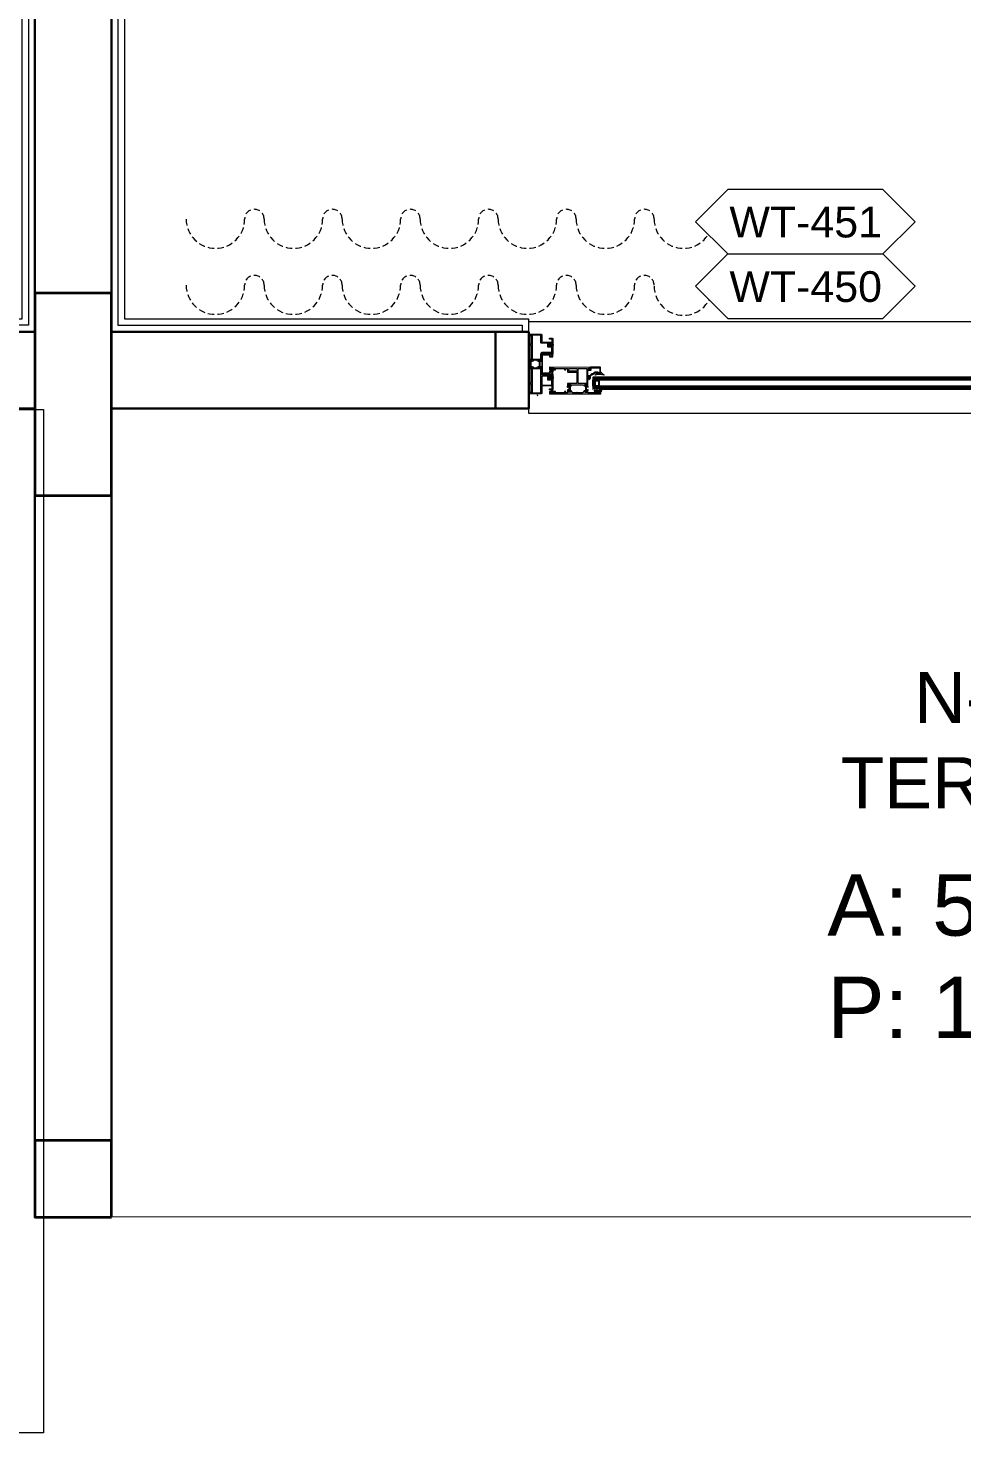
# Model space of a CAD drawing. Header units: centimetres. Extents: x 118932 to 154602, y -32682 to -23521.
# Drawn here: x 139038.8 to 139221.3, y -27278.1 to -27003.6 of the extents above; entities that cross this region are included whole.
import ezdxf

# ---------------------------------------------------------------- set-up
doc = ezdxf.new("R2010")
doc.units = ezdxf.units.CM
doc.header["$LTSCALE"] = 50
doc.header["$MEASUREMENT"] = 0
doc.linetypes.add('HIDDEN', pattern=[0.375, 0.25, -0.125])
for name, color, linetype, lineweight, true_color in [('GEN_00_BL_Yazı', 7, 'Continuous', 0, 0x4f5250), ('GEN_00_BL_Ölçü Dış', 7, 'Continuous', 5, 0x766a5e), ('GEN_01_TA_Kolon', 7, 'Continuous', 35, 0xd05d28), ('GEN_02_TF_Kapı', 7, 'Continuous', 9, 0x4a3526), ('GEN_02_TF_Mobilya', 7, 'Continuous', 5, 0x745e3d), ('GEN_02_TF_Pencere', 7, 'Continuous', 9, 0x6093ac), ('GEN_05_ML_Alçıpan_giydirme', 7, 'Continuous', 18, 0x7ebab5), ('GEN_05_ML_Mermer', 7, 'Continuous', 9, 0x9d8692), ('GEN_06_GR_Orta', 7, 'Continuous', 20, 0x7a7b7a), ('KALACAK DUVARLAR', 7, 'Continuous', 30, 0x005387), ('ÖRÜLECEK DUVARLAR', 7, 'Continuous', 30, 0xfaca30)]:
    doc.layers.add(name, color=color, linetype=linetype, lineweight=lineweight, true_color=true_color)
doc.styles.add('ARIAL', font='arial.ttf')
doc.styles.add('Arial_6', font='arial.ttf', dxfattribs={"height": 59.5325})

# ---------------------------------------------------------------- blocks, each defined once
blk = doc.blocks.new('LEVEL 0_E BLOK_GÖRÜNÜŞ')
at = {"layer": 'GEN_06_GR_Orta', "elevation": 0}
blk.add_lwpolyline([(2044.68, -1715.37), (1313.68, -1715.49)], dxfattribs=at)
blk = doc.blocks.new('LEVEL 0-1_D BLOK_KOLON')
at = {"layer": 'GEN_01_TA_Kolon'}
for points in [[(263, 7.51), (248, 7.51), (248, -31.99), (263, -31.99)], [(263, -173.02), (263, -158.02), (248, -158.02), (248, -173.02)]]:
    blk.add_lwpolyline(points, close=True, dxfattribs=at)
blk = doc.blocks.new('KALACAK DUVALAR LEVEL 0 D BLOK')
at = {"layer": 'KALACAK DUVARLAR', "elevation": 0}
for points in [[(-1126.5, 172.91), (-1126.5, 841.52), (-856.05, 841.52), (-856.05, 826.52), (-1111.5, 826.52), (-1111.5, 172.91)], [(-1111.5, 133.41), (-1111.5, 7.39), (-1111.5, 172.91)], [(-1111.5, 150.39), (-1036.5, 150.39), (-1036.5, 165.41), (-1111.5, 165.41)]]:
    blk.add_lwpolyline(points, dxfattribs=at)
for points in [[(-1126.5, 172.91), (-1111.5, 172.91), (-1126.5, 172.91), (-1111.5, 172.91), (-1126.5, 172.91), (-1126.5, 7.39), (-1126.5, 133.41)], [(-1126.5, 165.41), (-1236.5, 165.41), (-1236.5, 150.38), (-1126.5, 150.38)]]:
    blk.add_lwpolyline(points, close=True, dxfattribs=at)
blk = doc.blocks.new('P7_')
at = {"layer": 'GEN_02_TF_Pencere'}
for p, q in [((163389.72, -16166.65, 0), (163469.27, -16166.65, 0)), ((163389.72, -16166.75, 0), (163471.15, -16166.75, 0)), ((163389.72, -16166.85, 0), (163471.15, -16166.85, 0)), ((163389.72, -16166.95, 0), (163471.15, -16166.95, 0)), ((163389.72, -16167.05, 0), (163471.15, -16167.05, 0)), ((163389.72, -16167.15, 0), (163470.77, -16167.15, 0)), ((163389.72, -16168.35, 0), (163470.77, -16168.35, 0)), ((163389.72, -16168.45, 0), (163471.15, -16168.45, 0)), ((163389.72, -16168.55, 0), (163471.15, -16168.55, 0)), ((163389.77, -16166.55, 0), (163469.36, -16166.55, 0)), ((163470.7, -16167.18, 0), (163469.85, -16167.18, 0)), ((163469.85, -16167.18, 0), (163469.85, -16168.32, 0)), ((163469.85, -16168.32, 0), (163470.7, -16168.32, 0)), ((163470.6, -16167.33, 0), (163470, -16167.33, 0)), ((163470, -16167.33, 0), (163470, -16168.17, 0)), ((163470, -16168.17, 0), (163470.6, -16168.17, 0)), ((163470.7, -16167.43, 0), (163470.6, -16167.33, 0)), ((163470.6, -16168.17, 0), (163470.7, -16168.07, 0)), ((163470.85, -16167.33, 0), (163470.7, -16167.18, 0)), ((163470.7, -16168.07, 0), (163470.7, -16167.43, 0)), ((163470.7, -16168.32, 0), (163470.85, -16168.17, 0)), ((163470.92, -16167.3, 0), (163470.77, -16167.15, 0)), ((163470.77, -16167.15, 0), (163471.15, -16167.15, 0)), ((163470.77, -16168.35, 0), (163470.92, -16168.2, 0)), ((163471.15, -16168.35, 0), (163470.77, -16168.35, 0)), ((163470.79, -16167.17, 0), (163470.79, -16167.15, 0)), ((163470.79, -16168.35, 0), (163470.79, -16168.34, 0)), ((163470.83, -16167.21, 0), (163470.83, -16167.15, 0)), ((163470.83, -16168.35, 0), (163470.83, -16168.3, 0)), ((163470.85, -16168.17, 0), (163470.85, -16167.33, 0)), ((163470.87, -16167.25, 0), (163470.87, -16167.15, 0)), ((163470.87, -16168.35, 0), (163470.87, -16168.26, 0)), ((163470.91, -16167.29, 0), (163470.91, -16167.15, 0)), ((163470.91, -16168.35, 0), (163470.91, -16168.22, 0)), ((163470.92, -16168.2, 0), (163470.92, -16167.3, 0)), ((163470.95, -16168.35, 0), (163470.95, -16167.15, 0)), ((163470.99, -16168.35, 0), (163470.99, -16167.15, 0)), ((163471.03, -16168.35, 0), (163471.03, -16167.15, 0)), ((163471.07, -16168.35, 0), (163471.07, -16167.15, 0)), ((163471.15, -16166.6, 0), (163471.1, -16166.55, 0)), ((163471.1, -16167.15, 0), (163471.15, -16167.1, 0)), ((163471.15, -16168.4, 0), (163471.1, -16168.35, 0)), ((163471.11, -16168.35, 0), (163471.11, -16167.15, 0)), ((163471.15, -16167.1, 0), (163471.15, -16166.6, 0)), ((163471.15, -16167.15, 0), (163471.15, -16168.35, 0)), ((163471.15, -16168.35, 0), (163471.15, -16167.15, 0)), ((163471.15, -16168.35, 0), (163471.15, -16168.35, 0)), ((163471.15, -16168.9, 0), (163471.15, -16168.4, 0)), ((163389.72, -16168.65, 0), (163471.15, -16168.65, 0)), ((163389.72, -16168.75, 0), (163471.15, -16168.75, 0)), ((163389.72, -16168.85, 0), (163471.15, -16168.85, 0)), ((163389.77, -16168.95, 0), (163471.1, -16168.95, 0)), ((163471.1, -16168.95, 0), (163471.15, -16168.9, 0))]:
    blk.add_line(p, q, dxfattribs=at)
at = {"layer": 'GEN_02_TF_Pencere', "extrusion": (0, 0, -1)}
for p, q in [((163469.27, -16166.66, 0), (163469.45, -16166.45, 0)), ((163469.53, -16166.5, 0), (163469.32, -16166.7, 0)), ((163469.61, -16166.34, 0), (163469.61, -16166.36, 0)), ((163469.63, -16166.07, 0), (163469.63, -16166.13, 0)), ((163469.66, -16166.16, 0), (163469.96, -16166.16, 0)), ((163469.94, -16166.55, 0), (163469.69, -16166.55, 0)), ((163469.9, -16166.25, 0), (163469.71, -16166.25, 0)), ((163469.71, -16166.45, 0), (163469.9, -16166.45, 0)), ((163469.9, -16165.98, 0), (163470.06, -16165.88, 0)), ((163469.96, -16166.04, 0), (163469.92, -16166.04, 0)), ((163469.96, -16166.16, 0), (163469.96, -16166.04, 0)), ((163470, -16166.36, 0), (163470, -16166.34, 0)), ((163470, -16166.36, 0), (163470, -16166.36, 0)), ((163470.04, -16165.97, 0), (163470.04, -16166.13, 0)), ((163470.08, -16166.4, 0), (163470.04, -16166.49, 0)), ((163470.04, -16166.49, 0), (163470.04, -16166.49, 0)), ((163470.05, -16166.15, 0), (163470.05, -16166.15, 0)), ((163470.06, -16165.88, 0), (163470.31, -16165.88, 0)), ((163470.3, -16165.95, 0), (163470.07, -16165.95, 0)), ((163470.07, -16166.16, 0), (163470.3, -16166.16, 0)), ((163470.21, -16166.53, 0), (163470.13, -16166.39, 0)), ((163470.34, -16166.4, 0), (163470.29, -16166.53, 0)), ((163470.31, -16165.88, 0), (163470.47, -16165.98, 0)), ((163470.33, -16166.13, 0), (163470.33, -16165.97, 0)), ((163470.47, -16166.53, 0), (163470.4, -16166.39, 0)), ((163470.45, -16166.04, 0), (163470.41, -16166.04, 0)), ((163470.41, -16166.04, 0), (163470.41, -16166.16, 0)), ((163470.41, -16166.16, 0), (163470.81, -16166.16, 0)), ((163470.61, -16166.4, 0), (163470.55, -16166.53, 0)), ((163470.72, -16166.53, 0), (163470.66, -16166.4, 0)), ((163470.82, -16166.48, 0), (163470.79, -16166.53, 0)), ((163470.84, -16166.19, 0), (163470.83, -16166.44, 0)), ((163469.6, -16169.89, 0), (163469.64, -16169.89, 0)), ((163469.64, -16169.89, 0), (163469.64, -16169.89, 0)), ((163469.67, -16169.87, 0), (163469.67, -16169.68, 0)), ((163469.7, -16169.66, 0), (163469.96, -16169.66, 0)), ((163470.01, -16169.67, 0), (163470.02, -16169.68, 0)), ((163470.69, -16169.35, 0), (163470.68, -16169.35, 0))]:
    blk.add_line(p, q, dxfattribs=at)
at = {"layer": 'GEN_02_TF_Pencere', "linetype": 'Continuous'}
for p, q in [((163478.97, -16166.05, 0), (163478.97, -16166.56, 0)), ((163478.99, -16166.05, 0), (163478.99, -16166.56, 0)), ((163479.01, -16166.05, 0), (163479.01, -16166.56, 0)), ((163479.03, -16166.05, 0), (163479.03, -16166.56, 0)), ((163479.05, -16166.05, 0), (163479.05, -16166.56, 0)), ((163479.07, -16166.05, 0), (163479.07, -16166.56, 0)), ((163479.09, -16166.05, 0), (163479.09, -16166.56, 0)), ((163479.11, -16166.05, 0), (163479.11, -16166.56, 0)), ((163479.13, -16166.05, 0), (163479.13, -16166.56, 0)), ((163479.15, -16166.05, 0), (163479.15, -16166.56, 0)), ((163479.17, -16166.05, 0), (163479.17, -16166.56, 0)), ((163479.19, -16166.05, 0), (163479.19, -16166.56, 0)), ((163479.21, -16166.05, 0), (163479.21, -16166.56, 0)), ((163479.23, -16166.05, 0), (163479.23, -16166.56, 0)), ((163479.25, -16166.05, 0), (163479.25, -16166.56, 0)), ((163479.27, -16166.05, 0), (163479.27, -16166.56, 0)), ((163478.97, -16170.46, 0), (163478.97, -16169.95, 0)), ((163478.99, -16170.46, 0), (163478.99, -16169.95, 0)), ((163479.01, -16170.46, 0), (163479.01, -16169.95, 0)), ((163479.03, -16170.46, 0), (163479.03, -16169.95, 0)), ((163479.05, -16170.46, 0), (163479.05, -16169.95, 0)), ((163479.07, -16170.46, 0), (163479.07, -16169.95, 0)), ((163479.09, -16170.46, 0), (163479.09, -16169.95, 0)), ((163479.11, -16170.46, 0), (163479.11, -16169.95, 0)), ((163479.13, -16170.46, 0), (163479.13, -16169.95, 0)), ((163479.15, -16170.46, 0), (163479.15, -16169.95, 0)), ((163479.17, -16170.46, 0), (163479.17, -16169.95, 0)), ((163479.19, -16170.46, 0), (163479.19, -16169.95, 0)), ((163479.21, -16170.46, 0), (163479.21, -16169.95, 0)), ((163479.23, -16170.46, 0), (163479.23, -16169.95, 0)), ((163479.25, -16170.46, 0), (163479.25, -16169.95, 0)), ((163479.27, -16170.46, 0), (163479.27, -16169.95, 0))]:
    blk.add_line(p, q, dxfattribs=at)
at = {"layer": 'GEN_02_TF_Pencere', "elevation": 0}
for points in [[(163479.62, -16165.65), (163469.68, -16165.65, 0.414214), (163469.65, -16165.68), (163469.65, -16166.12, 0.414214), (163469.68, -16166.15), (163469.88, -16166.15, 0.414214), (163469.95, -16166.08, 0.414214), (163469.92, -16166.05), (163469.84, -16166.05, -0.414214), (163469.79, -16166), (163469.79, -16165.88, -0.414214), (163469.84, -16165.83), (163470.51, -16165.83, -0.414214), (163470.56, -16165.88), (163470.56, -16166, -0.414214), (163470.51, -16166.05), (163470.43, -16166.05, 0.414214), (163470.4, -16166.08, 0.414214), (163470.47, -16166.15), (163470.78, -16166.15, 0.414214), (163470.83, -16166.1), (163470.83, -16166.08, 0.414214), (163470.8, -16166.05), (163470.73, -16166.05, -0.414214), (163470.7, -16166.02), (163470.7, -16165.85), (163472.12, -16165.85, -0.414214), (163472.15, -16165.88), (163472.15, -16166.15), (163472.08, -16166.41, 0.700075), (163472.18, -16166.49), (163472.2, -16166.48), (163472.37, -16166.3, 0.617785), (163472.36, -16166.24, -0.283333), (163472.33, -16166.22), (163472.28, -16166.04), (163472.28, -16166.02, -0.673162), (163472.33, -16166, 0.202354), (163472.36, -16166.01), (163472.74, -16166.01, -0.415901), (163472.77, -16166.04), (163472.77, -16166.06, -0.137872), (163472.77, -16166.07), (163472.68, -16166.23, 0.585714), (163472.69, -16166.26), (163472.83, -16166.26, 0.30109), (163472.92, -16166.21), (163473.08, -16165.95, -0.261413), (163473.16, -16165.9), (163473.99, -16165.9), (163474.01, -16165.94), (163474.03, -16165.9), (163474.09, -16165.9, 1), (163474.15, -16165.9), (163474.23, -16165.9, 1), (163474.29, -16165.9), (163475.08, -16165.9, -0.261413), (163475.16, -16165.95), (163475.32, -16166.21, 0.261381), (163475.41, -16166.26), (163475.55, -16166.26, 0.585524), (163475.56, -16166.23), (163475.47, -16166.07, -0.137707), (163475.47, -16166.06), (163475.47, -16166.04, -0.414214), (163475.5, -16166.01), (163475.88, -16166.01, 0.202488), (163475.91, -16166, -0.673126), (163475.96, -16166.02), (163475.96, -16166.04), (163475.91, -16166.22, -0.283536), (163475.88, -16166.24, 0.617796), (163475.87, -16166.3), (163476.04, -16166.48), (163476.06, -16166.49, 0.700399), (163476.16, -16166.41), (163476.1, -16166.15), (163476.1, -16165.88, -0.414214), (163476.13, -16165.85), (163476.45, -16165.85, -0.414214), (163476.48, -16165.88), (163476.48, -16166.09, 0.414214), (163476.51, -16166.12), (163476.67, -16166.12, 0.414214), (163476.7, -16166.09), (163476.7, -16166.03, 0.414214), (163476.67, -16166), (163476.6, -16166), (163476.6, -16165.85), (163478.6, -16165.85), (163478.6, -16166), (163478.5, -16166, 0.414214), (163478.47, -16166.03), (163478.47, -16166.1, 0.414214), (163478.52, -16166.15), (163478.83, -16166.15, 0.414214), (163478.9, -16166.08, 0.414214), (163478.87, -16166.05), (163478.79, -16166.05, -0.414214), (163478.74, -16166), (163478.74, -16165.88, -0.414214), (163478.79, -16165.83), (163479.46, -16165.83, -0.414214), (163479.51, -16165.88), (163479.51, -16166, -0.414214), (163479.46, -16166.05), (163479.38, -16166.05, 0.414214), (163479.35, -16166.08, 0.414214), (163479.42, -16166.15), (163479.62, -16166.15, 0.414214), (163479.65, -16166.12), (163479.65, -16165.68, 0.414214), (163479.62, -16165.65)], [(163483.22, -16167.88), (163483.22, -16170.51, 0.414214), (163483.25, -16170.54), (163483.69, -16170.54, -0.414214), (163483.72, -16170.57), (163483.72, -16170.85), (163483.72, -16171.01), (163483.48, -16171.03, -0.957329), (163483.47, -16170.99, 0.267761), (163483.49, -16170.98), (163483.55, -16170.82, 0.843081), (163483.54, -16170.76), (163483.08, -16170.76, 0.577366), (163483.06, -16170.81), (163483.15, -16170.96, 0.182697), (163483.16, -16170.97, -0.849744), (163483.15, -16171.01), (163483.06, -16171.01, -0.267944), (163482.8, -16170.86), (163482.77, -16170.81, 0.267966), (163482.69, -16170.76), (163482.6, -16170.76, -1), (163482.54, -16170.76), (163482.46, -16170.76, -1), (163482.4, -16170.76), (163482.34, -16170.76), (163482.32, -16170.8), (163482.3, -16170.76), (163482.17, -16170.76, 0.267964), (163482.09, -16170.81), (163482.06, -16170.86, -0.267944), (163481.8, -16171.01), (163481.71, -16171.01, -0.849637), (163481.7, -16170.97, 0.182928), (163481.71, -16170.96), (163481.8, -16170.81, 0.577366), (163481.78, -16170.76), (163481.33, -16170.76, 0.843087), (163481.32, -16170.82), (163481.37, -16170.98, 0.268123), (163481.39, -16170.99, -0.957545), (163481.38, -16171.03), (163481.08, -16171.01, -0.493156), (163481.07, -16170.98), (163481.1, -16170.9, -0.312805), (163481.12, -16170.88, 0.41134), (163481.15, -16170.85), (163481.15, -16169.55, 0.414214), (163480.95, -16169.35), (163479.17, -16169.35, 0.414214), (163479.14, -16169.38), (163479.19, -16169.52, -0.414214), (163479.16, -16169.55), (163479.02, -16169.55, -0.414214), (163478.99, -16169.52), (163478.99, -16169.17, -0.399096), (163479.04, -16169.12), (163479.42, -16169.1, -0.429495), (163479.45, -16169.13), (163479.45, -16169.15, 0.414214), (163479.5, -16169.2), (163479.7, -16169.2, 0.414214), (163479.8, -16169.1), (163479.8, -16168.6, 0.414214), (163479.7, -16168.5), (163479.5, -16168.5, 0.414214), (163479.45, -16168.55), (163479.45, -16168.57, -0.429487), (163479.42, -16168.6), (163479.04, -16168.58, -0.399104), (163478.99, -16168.53), (163478.99, -16166.58, -0.414214), (163479.09, -16166.48), (163479.62, -16166.48, -0.414214), (163479.65, -16166.51), (163479.65, -16166.6, -0.400696), (163479.62, -16166.63), (163479.18, -16166.65, 0.400696), (163479.15, -16166.68), (163479.15, -16167.19, 0.414214), (163479.18, -16167.22), (163481.12, -16167.22, 0.414214), (163481.15, -16167.19), (163481.15, -16165.83, -0.414214), (163481.3, -16165.68), (163483.69, -16165.68, -0.414214), (163483.72, -16165.71), (163483.72, -16165.93, -0.414214), (163483.57, -16166.08), (163483.54, -16166.08, -0.414214), (163483.52, -16166.06), (163483.52, -16166.01, -0.36604), (163483.54, -16165.98, 0.365984), (163483.57, -16165.95), (163483.57, -16165.86, 0.414214), (163483.54, -16165.83), (163483.43, -16165.83, 0.367429), (163483.4, -16165.86, -0.364526), (163483.37, -16165.88), (163483.25, -16165.88, 0.414214), (163483.22, -16165.91), (163483.22, -16166.75), (163483.19, -16166.78), (163483.22, -16166.81), (163483.22, -16167.65, 0.414214), (163483.25, -16167.68), (163483.37, -16167.68, -0.364526), (163483.4, -16167.71, 0.367429), (163483.43, -16167.73), (163483.54, -16167.73, 0.414214), (163483.57, -16167.7), (163483.57, -16167.61, 0.365984), (163483.54, -16167.58, -0.36604), (163483.52, -16167.55), (163483.52, -16167.5, -0.414214), (163483.54, -16167.48), (163483.57, -16167.48, -0.414214), (163483.72, -16167.63), (163483.72, -16167.8, -0.414214), (163483.64, -16167.88), (163483.22, -16167.88)], [(163471.67, -16170.85), (163479.61, -16170.86, 0.198912), (163479.64, -16170.85, 0.198912), (163479.64, -16170.83), (163479.65, -16170.39, 0.414214), (163479.62, -16170.36), (163479.42, -16170.36, 0.414214), (163479.35, -16170.43, 0.414214), (163479.38, -16170.46), (163479.46, -16170.46, -0.414214), (163479.51, -16170.51), (163479.51, -16170.63, -0.414214), (163479.46, -16170.68), (163478.79, -16170.68, -0.414214), (163478.74, -16170.63), (163478.74, -16170.51, -0.414214), (163478.79, -16170.46), (163478.87, -16170.46, 0.414214), (163478.9, -16170.43, 0.414214), (163478.83, -16170.36), (163478.52, -16170.36, 0.414214), (163478.47, -16170.41), (163478.47, -16170.48, 0.414214), (163478.5, -16170.51), (163478.6, -16170.51), (163478.6, -16170.66), (163476.6, -16170.66), (163476.6, -16170.51), (163476.67, -16170.51, 0.414214), (163476.7, -16170.48), (163476.7, -16170.42, 0.414214), (163476.67, -16170.39), (163476.51, -16170.39, 0.414214), (163476.48, -16170.42), (163476.48, -16170.63, -0.414214), (163476.45, -16170.66), (163476.1, -16170.66), (163476.1, -16169.96, 0.414213), (163476.07, -16169.93), (163474.3, -16169.93), (163474.3, -16168.85), (163474.27, -16168.82), (163474.3, -16168.79), (163474.3, -16167.71), (163476.05, -16167.71, 0.414277), (163476.15, -16167.61), (163476.15, -16167.57, 0.339312), (163476.13, -16167.55), (163476.11, -16167.55, -0.339802), (163476.1, -16167.53), (163476.1, -16167.34), (163476.17, -16167.08, 0.700085), (163476.06, -16167), (163476.04, -16167.02), (163475.87, -16167.19, 0.617948), (163475.89, -16167.25, -0.283637), (163475.91, -16167.27), (163475.96, -16167.46), (163475.96, -16167.47, -0.673161), (163475.91, -16167.5, 0.202488), (163475.89, -16167.49), (163475.5, -16167.49, -0.414214), (163475.47, -16167.46), (163475.47, -16167.43, -0.137872), (163475.47, -16167.42), (163475.57, -16167.27, 0.585524), (163475.55, -16167.24), (163475.41, -16167.24, 0.261413), (163475.32, -16167.28), (163475.25, -16167.41, -0.261413), (163475.16, -16167.46), (163474.25, -16167.46), (163473.08, -16167.45, -0.261413), (163473, -16167.41), (163472.92, -16167.28, 0.261413), (163472.84, -16167.23), (163472.69, -16167.23, 0.585524), (163472.68, -16167.27), (163472.77, -16167.42, -0.137872), (163472.77, -16167.43), (163472.77, -16167.45, -0.414214), (163472.74, -16167.48), (163472.36, -16167.48, 0.202488), (163472.34, -16167.49, -0.673161), (163472.28, -16167.47), (163472.28, -16167.45), (163472.34, -16167.27, -0.283637), (163472.36, -16167.25, 0.617948), (163472.37, -16167.19), (163472.2, -16167.02), (163472.19, -16167, 0.700085), (163472.08, -16167.08), (163472.15, -16167.34), (163472.15, -16168.62, -0.414214), (163472.12, -16168.65), (163471.98, -16168.65, -0.414214), (163471.95, -16168.62), (163471.95, -16168.53, 0.463003), (163471.91, -16168.5, 0.372825), (163471.83, -16168.6), (163471.83, -16168.62, -0.414214), (163471.8, -16168.65), (163471.73, -16168.65, 0.414214), (163471.65, -16168.73), (163471.65, -16168.9, 0.414214), (163471.8, -16169.05), (163471.82, -16169.05, 0.414214), (163471.85, -16169.02), (163471.85, -16168.98, 0.380812), (163471.82, -16168.95, -0.365977), (163471.8, -16168.92), (163471.8, -16168.83, -0.414214), (163471.83, -16168.8), (163471.94, -16168.8, -0.365977), (163471.97, -16168.83, 0.369187), (163472, -16168.85), (163472.12, -16168.85, -0.414214), (163472.15, -16168.88), (163472.15, -16169.72), (163472.18, -16169.75), (163472.15, -16169.78), (163472.15, -16170.62, -0.414214), (163472.12, -16170.65), (163471.99, -16170.65, 0.365995), (163471.96, -16170.68, -0.365977), (163471.94, -16170.7), (163471.83, -16170.7, -0.414214), (163471.8, -16170.67), (163471.8, -16170.58, -0.374045), (163471.82, -16170.55, 0.366034), (163471.85, -16170.53), (163471.85, -16170.48, 0.414214), (163471.82, -16170.45), (163471.8, -16170.45, 0.414214), (163471.65, -16170.6), (163471.64, -16170.82, 0.414214), (163471.67, -16170.85)], [(163472.61, -16167.17), (163472.61, -16166.32, -0.131653), (163472.63, -16166.26), (163472.73, -16166.08), (163472.73, -16166.04, 0.414213), (163472.69, -16166), (163472.35, -16166, 0.414214), (163472.31, -16166.04), (163472.31, -16166.08), (163472.42, -16166.26, -0.131652), (163472.43, -16166.32), (163472.43, -16167.17, -0.131652), (163472.42, -16167.23), (163472.31, -16167.41), (163472.31, -16167.44, 0.414214), (163472.35, -16167.48), (163472.69, -16167.48, 0.414213), (163472.73, -16167.44), (163472.73, -16167.41), (163472.63, -16167.23, -0.131652), (163472.61, -16167.17)], [(163475.61, -16167.17), (163475.61, -16166.32, 0.131653), (163475.59, -16166.26), (163475.49, -16166.08), (163475.49, -16166.05, -0.414213), (163475.53, -16166.01), (163475.87, -16166.01, -0.414214), (163475.91, -16166.05), (163475.91, -16166.08), (163475.81, -16166.26, 0.131652), (163475.79, -16166.32), (163475.79, -16167.17, 0.131652), (163475.81, -16167.23), (163475.91, -16167.41), (163475.91, -16167.45, -0.414214), (163475.87, -16167.49), (163475.53, -16167.49, -0.414213), (163475.49, -16167.45), (163475.49, -16167.41), (163475.59, -16167.23, 0.131652), (163475.61, -16167.17)], [(163478.99, -16168.41, 0.064394), (163478.91, -16168.62, 0.064394), (163478.88, -16168.84, 0.129325), (163478.99, -16169.27), (163478.99, -16169.12, -0.399528), (163479.02, -16169.09), (163479.44, -16169.07, -0.414214), (163479.47, -16169.1), (163479.47, -16169.13, 0.414214), (163479.5, -16169.16), (163479.5, -16169.16, 0.295923), (163479.59, -16169.1, 0.104809), (163479.65, -16168.84, 0.104809), (163479.59, -16168.58, 0.295923), (163479.5, -16168.52), (163479.5, -16168.52, 0.414214), (163479.47, -16168.55), (163479.47, -16168.58, -0.414214), (163479.44, -16168.61), (163479.02, -16168.59, -0.399528), (163478.99, -16168.56), (163478.99, -16168.41)], [(163481.15, -16169.12), (163481.15, -16167.43, 0.414189), (163481.12, -16167.4), (163479.2, -16167.4, 0.414238), (163479.17, -16167.43), (163479.17, -16168.32, 0.414214), (163479.2, -16168.35), (163479.9, -16168.35, -0.414214), (163480, -16168.45), (163480, -16169.05, 0.414214), (163480.1, -16169.15), (163481.12, -16169.15, 0.414214), (163481.15, -16169.12)], [(163469.7, -16170.86), (163471.62, -16170.86, 0.41421), (163471.65, -16170.83), (163471.65, -16170.77, 0.41421), (163471.62, -16170.74), (163471.6, -16170.74), (163471.6, -16170.44), (163471.87, -16170.44), (163471.89, -16170.47, 0.414213), (163471.93, -16170.49), (163472.1, -16170.39, 0.767327), (163472.08, -16170.32), (163471.58, -16170.32, 0.414213), (163471.48, -16170.42), (163471.48, -16170.69, -0.414213), (163471.43, -16170.74), (163469.84, -16170.74, -0.414213), (163469.79, -16170.69), (163469.79, -16169.83, -0.414213), (163469.84, -16169.78), (163469.89, -16169.78, -0.127549), (163469.92, -16169.79, 0.13898), (163470.52, -16169.93), (163470.66, -16169.93, 0.215322), (163470.9, -16169.82, -0.168624), (163471.36, -16169.56, 0.197358), (163471.57, -16169.43), (163471.67, -16169.28, -0.244575), (163471.82, -16169.2), (163472.1, -16169.2, 0.767327), (163472.13, -16169.1), (163471.93, -16168.98, 0.577351), (163471.89, -16169.01), (163471.89, -16169.08), (163471.82, -16169.08, 0.244575), (163471.58, -16169.21), (163471.47, -16169.36, -0.197358), (163471.34, -16169.44, 0.168624), (163470.81, -16169.74, -0.215322), (163470.66, -16169.81), (163470.42, -16169.81, -0.114883), (163469.98, -16169.68, 0.126996), (163469.88, -16169.66), (163469.7, -16169.66, 0.414213), (163469.67, -16169.69), (163469.67, -16170.83, 0.414213), (163469.7, -16170.86)], [(163474.22, -16170.13, -0.198912), (163474.25, -16170.13), (163475.87, -16170.13, -0.414214), (163475.9, -16170.16), (163475.9, -16170.63, -0.414214), (163475.87, -16170.66), (163474.25, -16170.66, -0.414214), (163474.22, -16170.63), (163474.22, -16170.16, -0.198912), (163474.22, -16170.13)], [(163479.65, -16169.39, 0.198912), (163479.64, -16169.37, 0.198912), (163479.62, -16169.36), (163479.21, -16169.36, 0.518649), (163479.18, -16169.4), (163479.22, -16169.52, -0.518649), (163479.19, -16169.56), (163479.03, -16169.56, 0.414214), (163479, -16169.59), (163479, -16170.05, 0.414214), (163479.03, -16170.08), (163479.62, -16170.08, 0.414214), (163479.65, -16170.05), (163479.65, -16169.71), (163481, -16169.71), (163481, -16171.49), (163481, -16173.28), (163479.65, -16173.28), (163479.65, -16172.94, 0.414214), (163479.62, -16172.91), (163479.03, -16172.91, 0.414214), (163479, -16172.94), (163479, -16173.4, 0.414214), (163479.03, -16173.43), (163479.19, -16173.43, -0.518649), (163479.22, -16173.47), (163479.18, -16173.59, 0.518649), (163479.21, -16173.63), (163479.62, -16173.63, 0.414214), (163479.65, -16173.6), (163479.65, -16173.43, -0.414214), (163479.68, -16173.4), (163481.09, -16173.4, 0.414214), (163481.12, -16173.37), (163481.12, -16171.49), (163481.12, -16169.62, 0.414214), (163481.09, -16169.59), (163479.68, -16169.59, -0.414214), (163479.65, -16169.56), (163479.65, -16169.39)], [(163479.14, -16168.7), (163479.46, -16168.71, -0.337036), (163479.49, -16168.74, -0.054259), (163479.5, -16168.84, -0.054259), (163479.49, -16168.95, -0.337036), (163479.46, -16168.97), (163479.14, -16168.99, -0.32284), (163479.11, -16168.97, -0.093955), (163479.08, -16168.84, -0.093955), (163479.11, -16168.72, -0.32284), (163479.14, -16168.7)], [(163479.54, -16169.49, -0.190395), (163479.55, -16169.51), (163479.55, -16169.95, -0.414214), (163479.52, -16169.98), (163479.13, -16169.98, -0.414214), (163479.1, -16169.95), (163479.1, -16169.69, -0.414214), (163479.13, -16169.66), (163479.17, -16169.66, 0.505029), (163479.31, -16169.47), (163479.52, -16169.48, -0.190395), (163479.54, -16169.49)], [(163481.66, -16171.93), (163481.66, -16171.08, -0.131652), (163481.67, -16171.02), (163481.78, -16170.84), (163481.78, -16170.8, 0.414214), (163481.74, -16170.76), (163481.4, -16170.76, 0.414214), (163481.36, -16170.8), (163481.36, -16170.84), (163481.46, -16171.02, -0.131652), (163481.48, -16171.08), (163481.48, -16171.93, -0.131652), (163481.46, -16171.99), (163481.36, -16172.17), (163481.36, -16172.2, 0.414214), (163481.4, -16172.24), (163481.74, -16172.24, 0.414214), (163481.78, -16172.2), (163481.78, -16172.17), (163481.67, -16171.99, -0.131652), (163481.66, -16171.93)], [(163483.42, -16171.93), (163483.42, -16171.08, -0.131652), (163483.43, -16171.02), (163483.54, -16170.84), (163483.54, -16170.8, 0.414214), (163483.5, -16170.76), (163483.16, -16170.76, 0.414214), (163483.12, -16170.8), (163483.12, -16170.84), (163483.22, -16171.02, -0.131652), (163483.24, -16171.08), (163483.24, -16171.93, -0.131652), (163483.22, -16171.99), (163483.12, -16172.17), (163483.12, -16172.2, 0.414214), (163483.16, -16172.24), (163483.5, -16172.24, 0.414214), (163483.54, -16172.2), (163483.54, -16172.17), (163483.43, -16171.99, -0.131652), (163483.42, -16171.93)], [(163483.69, -16177.33), (163481.3, -16177.33, -0.414214), (163481.15, -16177.18), (163481.15, -16175.81, 0.414214), (163481.12, -16175.78), (163479.18, -16175.78, 0.414214), (163479.15, -16175.81), (163479.15, -16176.32, 0.400696), (163479.18, -16176.35), (163479.62, -16176.38, -0.400696), (163479.65, -16176.41), (163479.65, -16176.5, -0.414214), (163479.62, -16176.53), (163479.09, -16176.53, -0.414214), (163478.99, -16176.43), (163478.99, -16175.6, -0.399104), (163479.04, -16175.55), (163479.42, -16175.53, -0.429487), (163479.45, -16175.56), (163479.45, -16175.58, 0.414214), (163479.5, -16175.63), (163479.7, -16175.63, 0.414214), (163479.8, -16175.53), (163479.8, -16175.03, 0.414214), (163479.7, -16174.93), (163479.5, -16174.93, 0.414214), (163479.45, -16174.98), (163479.45, -16175, -0.429495), (163479.42, -16175.03), (163479.04, -16175.02, -0.399096), (163478.99, -16174.97), (163478.99, -16173.49, -0.414214), (163479.02, -16173.46), (163479.16, -16173.46, -0.518649), (163479.19, -16173.5), (163479.15, -16173.62, 0.518649), (163479.18, -16173.66), (163480.95, -16173.66, 0.414214), (163481.15, -16173.46), (163481.15, -16172.16, 0.41134), (163481.12, -16172.13, -0.312805), (163481.1, -16172.11), (163481.07, -16172.03, -0.493156), (163481.08, -16172), (163481.38, -16171.98, -0.957545), (163481.39, -16172.02, 0.268123), (163481.37, -16172.03), (163481.32, -16172.19, 0.843087), (163481.33, -16172.25), (163481.78, -16172.25, 0.577366), (163481.8, -16172.2), (163481.71, -16172.04, 0.182928), (163481.7, -16172.03, -0.849637), (163481.71, -16172), (163481.8, -16172, -0.267944), (163482.06, -16172.15), (163482.09, -16172.2, 0.267964), (163482.17, -16172.25), (163482.3, -16172.25), (163482.32, -16172.21), (163482.34, -16172.25), (163482.4, -16172.25, -1), (163482.46, -16172.25), (163482.54, -16172.25, -1), (163482.6, -16172.25), (163482.69, -16172.25, 0.267966), (163482.77, -16172.2), (163482.8, -16172.15, -0.267944), (163483.06, -16172), (163483.15, -16172, -0.849744), (163483.16, -16172.03, 0.182697), (163483.15, -16172.04), (163483.06, -16172.2, 0.577366), (163483.08, -16172.25), (163483.54, -16172.25, 0.843081), (163483.55, -16172.19), (163483.49, -16172.03, 0.267761), (163483.47, -16172.02, -0.957329), (163483.48, -16171.98), (163483.72, -16172), (163483.72, -16172.16), (163483.72, -16172.43, -0.414214), (163483.69, -16172.46), (163483.25, -16172.46, 0.414214), (163483.22, -16172.49), (163483.22, -16175.13), (163483.64, -16175.13, -0.414214), (163483.72, -16175.21), (163483.72, -16175.38, -0.414214), (163483.57, -16175.53), (163483.54, -16175.53, -0.414214), (163483.52, -16175.51), (163483.52, -16175.45, -0.36604), (163483.54, -16175.42, 0.365984), (163483.57, -16175.4), (163483.57, -16175.31, 0.414214), (163483.54, -16175.28), (163483.43, -16175.28, 0.367429), (163483.4, -16175.3, -0.364526), (163483.37, -16175.33), (163483.25, -16175.33, 0.414214), (163483.22, -16175.36), (163483.22, -16176.2), (163483.19, -16176.23), (163483.22, -16176.26), (163483.22, -16177.1, 0.414214), (163483.25, -16177.13), (163483.37, -16177.13, -0.364526), (163483.4, -16177.15, 0.367429), (163483.43, -16177.18), (163483.54, -16177.18, 0.414214), (163483.57, -16177.15), (163483.57, -16177.06, 0.365984), (163483.54, -16177.03, -0.36604), (163483.52, -16177), (163483.52, -16176.95, -0.414214), (163483.54, -16176.93), (163483.57, -16176.93, -0.414214), (163483.72, -16177.08), (163483.72, -16177.3, -0.414214), (163483.69, -16177.33)], [(163479.55, -16173.04), (163479.55, -16173.48, -0.395113), (163479.52, -16173.51), (163479.31, -16173.52, 0.505029), (163479.17, -16173.33), (163479.13, -16173.33, -0.414214), (163479.1, -16173.3), (163479.1, -16173.04, -0.414214), (163479.13, -16173.01), (163479.52, -16173.01, -0.414214), (163479.55, -16173.04)], [(163481.33, -16177.15), (163483.04, -16177.15), (163483.04, -16172.46), (163481.33, -16172.46), (163481.33, -16173.46, -0.414214), (163480.95, -16173.84), (163479.2, -16173.84, 0.414214), (163479.17, -16173.87), (163479.17, -16174.75, 0.414214), (163479.2, -16174.78), (163479.9, -16174.78, -0.414214), (163480, -16174.88), (163480, -16175.48, 0.414214), (163480.1, -16175.58), (163481.23, -16175.58, -0.414214), (163481.33, -16175.68), (163481.33, -16177.15)], [(163478.99, -16174.85, 0.064394), (163478.91, -16175.06, 0.064394), (163478.88, -16175.28, 0.129325), (163478.99, -16175.71), (163478.99, -16175.56, -0.399528), (163479.02, -16175.53), (163479.44, -16175.51, -0.414214), (163479.47, -16175.54), (163479.47, -16175.57, 0.414214), (163479.5, -16175.6), (163479.5, -16175.6, 0.295923), (163479.59, -16175.54, 0.104809), (163479.65, -16175.28, 0.104809), (163479.59, -16175.02, 0.295923), (163479.5, -16174.96), (163479.5, -16174.96, 0.414214), (163479.47, -16174.99), (163479.47, -16175.02, -0.414214), (163479.44, -16175.05), (163479.02, -16175.03, -0.399528), (163478.99, -16175), (163478.99, -16174.85)], [(163479.14, -16175.13), (163479.46, -16175.15, -0.337036), (163479.49, -16175.17, -0.054259), (163479.5, -16175.28, -0.054259), (163479.49, -16175.38, -0.337036), (163479.46, -16175.41), (163479.14, -16175.42, -0.32284), (163479.11, -16175.4, -0.093955), (163479.08, -16175.28, -0.093955), (163479.11, -16175.15, -0.32284), (163479.14, -16175.13)]]:
    blk.add_lwpolyline(points, format="xyb", close=True, dxfattribs=at)
for points in [[(163474.06, -16170.66), (163472.35, -16170.65), (163472.35, -16167.7), (163474.06, -16167.71), (163474.06, -16170.66)], [(163483.04, -16170.54), (163483.04, -16165.86), (163481.33, -16165.86), (163481.33, -16170.54), (163483.04, -16170.54)]]:
    blk.add_lwpolyline(points, close=True, dxfattribs=at)
at = {"layer": 'GEN_02_TF_Pencere', "linetype": 'Continuous', "elevation": 0}
for points in [[(163478.78, -16166.05), (163479.46, -16166.05), (163479.46, -16165.96), (163478.78, -16165.96), (163478.78, -16166.05)], [(163479.46, -16170.46), (163478.78, -16170.46), (163478.78, -16170.55), (163479.46, -16170.55), (163479.46, -16170.46)]]:
    blk.add_lwpolyline(points, close=True, dxfattribs=at)
at = {"layer": 'GEN_02_TF_Pencere'}
blk.add_arc((163481.74, -16165.48, 0), 0.332, 322.1442, 37.8558, dxfattribs=at)
for centre, major_axis, start_param, end_param in [((163469.3, -16166.68, 0), (-0.0344, 0), -0.614619, 2.340265), ((163469.04, -16166.19, 0), (-0.5, 0), 2.512106, 2.949893), ((163465.27, -16165.54, 0), (-4.34, 0), 2.949895, 3.003759), ((163469.57, -16166.53, 0), (-0.0509, 0), 3.745027, 5.454025), ((163469.6, -16166.07, 0), (-0.03, 0), 3.140437, 6.105223), ((163469.71, -16166.34, 0), (-0.1, 0), 4.711232, 6.28203), ((163469.71, -16166.36, 0), (0.1, 0), 3.140436, 4.711234), ((163469.69, -16166.46, 0), (0.1, 0), 3.745027, 4.711234), ((163469.66, -16166.13, 0), (-0.03, 0), -0.001157, 1.56964), ((163469.92, -16166.01, 0), (-0.04, 0), -0.948289, 1.56964), ((163469.9, -16166.34, 0), (-0.1, 0), 3.140436, 4.711234), ((163469.9, -16166.36, 0), (-0.1, 0), 1.569641, 3.140438), ((163469.94, -16166.46, 0), (0.1, 0), 4.711235, 5.320589), ((163469.94, -16166.46, 0), (-0.1, 0), 2.178997, 2.788351), ((163470.07, -16165.97, 0), (-0.03, 0), 4.711233, 6.282031), ((163470.07, -16166.13, 0), (0.03, 0), 3.140439, 3.925836), ((163470.07, -16166.13, 0), (0.03, 0), 3.925836, 4.711232), ((163470.11, -16166.41, 0), (-0.03, 0), 3.628945, 5.929947), ((163470.25, -16166.52, 0), (-0.0413, 0), 0.458705, 2.776142), ((163470.3, -16165.97, 0), (0.03, 0), -0.001157, 1.56964), ((163470.3, -16166.13, 0), (0.03, 0), 4.711232, 6.282029), ((163470.37, -16166.41, 0), (0.03, 0), 0.487351, 2.788352), ((163470.45, -16166.01, 0), (0.04, 0), 4.711234, 7.229163), ((163470.51, -16166.52, 0), (-0.0413, 0), 0.458704, 2.776141), ((163470.63, -16166.41, 0), (-0.03, 0), 3.490789, 5.931679), ((163470.76, -16166.52, 0), (0.0413, 0), 3.504733, 5.82217), ((163470.81, -16166.19, 0), (-0.03, 0), 3.140437, 4.711235), ((163470.73, -16166.44, 0), (-0.1, 0), 2.680578, 3.140437)]:
    blk.add_ellipse(centre, major_axis=major_axis, ratio=0.881548, start_param=start_param, end_param=end_param, dxfattribs=at)
at = {"layer": 'GEN_02_TF_Pencere', "extrusion": (0, 0, -1)}
for centre, major_axis, start_param, end_param in [((163469.03, -16169.38, 0), (0.03, 0), 3.142037, 4.994419), ((163469.03, -16169.38, 0), (-0.03, 0), -1.226961, -0.000036), ((163468.87, -16169.93, 0), (-0.64, 0), 1.805526, 2.955356), ((163467.22, -16176.63, 0), (-8.86, 0), 1.777943, 1.838474), ((163469.6, -16169.81, 0), (0.1, 0), 1.570967, 2.940044), ((163470.01, -16168.22, 0), (1.55, 0), 1.378609, 1.866448), ((163469.64, -16169.87, 0), (-0.03, 0), 3.141594, 4.712388), ((163469.7, -16169.68, 0), (-0.03, 0), 0.000001, 1.570795), ((163469.96, -16169.74, 0), (-0.1, 0), 1.57081, 2.088079), ((163470.17, -16169.47, 0), (0.286, 0), 0.956763, 2.099792), ((163470.14, -16168.77, 0), (0.88, 0), 0.944914, 1.386057), ((163468.4, -16167.18, 0), (-3.54, 0), 3.990064, 4.134382), ((163470.69, -16169.39, 0), (-0.0382, 0), 0.629084, 1.300082), ((163470.69, -16169.39, 0), (0.05, 0), -1.570583, 0.325144)]:
    blk.add_ellipse(centre, major_axis=major_axis, ratio=0.839387, start_param=start_param, end_param=end_param, dxfattribs=at)
at = {"layer": 'GEN_05_ML_Mermer', "elevation": 0}
blk.add_lwpolyline([(163483.72, -16179.82), (163288.72, -16179.82), (163288.72, -16161.83), (163483.72, -16161.83)], close=True, dxfattribs=at)
blk = doc.blocks.new('dograma level 0 d blok')
at = {"layer": 'GEN_05_ML_Alçıpan_giydirme', "color": 1, "rotation": 180}
blk.add_blockref('P7_', (162640.18, -16010.48, 0), dxfattribs=at)
blk = doc.blocks.new('zemin kat vaziyet')
at = {"layer": 'GEN_02_TF_Kapı', "color": 9, "true_color": 0xc7c8ca, "elevation": 0}
blk.add_lwpolyline([(2286.73, -814.31), (2659.91, -814.31), (2659.91, -1014.31), (2286.73, -1014.31)], close=True, dxfattribs=at)
blk = doc.blocks.new('Drapery Nest - Drape-V396-TYPE F')
at = {"layer": 'GEN_02_TF_Mobilya', "linetype": 'HIDDEN'}
for points in [[(0, 95.25, -1), (0, 133.35, 1), (0, 247.65, -1), (0, 285.75, 1), (0, 400.05, -1), (0, 438.15, 1), (0, 400.05, -1), (0, 285.75, 1), (0, 247.65, -1), (0, 133.35, 1), (0, 95.25, -1), (0, -19.05, 1)], [(0, -361.95, -1), (0, -323.85, 1), (0, -209.55, -1), (0, -171.45, 1), (0, -57.15, -1), (0, -19.05, 1), (0, -57.15, -1), (0, -171.45, 1), (0, -209.55, -1), (0, -323.85, 1), (0, -361.95, -1), (0, -476.25, 1)], [(0, -819.15, -1), (0, -781.05, 1), (0, -666.75, -1), (0, -628.65, 1), (0, -514.35, -1), (0, -476.25, 1), (0, -514.35, -1), (0, -628.65, 1), (0, -666.75, -1), (0, -781.05, 1), (0, -819.15, -1), (0, -933.45, 1)]]:
    blk.add_lwpolyline(points, format="xyb", close=True, dxfattribs=at)
blk = doc.blocks.new('Drapery Nest - Drape-V397-TYPE F')
at = {"layer": 'GEN_02_TF_Mobilya', "linetype": 'HIDDEN'}
for points in [[(0, 95.2, -1), (0, 133.3, 1), (0, 247.6, -1), (0, 285.7, 1), (0, 400, -1), (0, 438.1, 1), (0, 400, -1), (0, 285.7, 1), (0, 247.6, -1), (0, 133.3, 1), (0, 95.2, -1), (0, -19.1, 1)], [(-1.8, -362, -1), (-1.8, -323.9, 1), (-1.8, -209.6, -1), (-1.8, -171.5, 1), (-1.8, -57.2, -1), (-1.8, -19.1, 1), (-1.8, -57.2, -1), (-1.8, -171.5, 1), (-1.8, -209.6, -1), (-1.8, -323.9, 1), (-1.8, -362, -1), (-1.8, -476.3, 1)], [(-1.8, -819.2, -1), (-1.8, -781.1, 1), (-1.8, -666.8, -1), (-1.8, -628.7, 1), (-1.8, -514.4, -1), (-1.8, -476.3, 1), (-1.8, -514.4, -1), (-1.8, -628.7, 1), (-1.8, -666.8, -1), (-1.8, -781.1, 1), (-1.8, -819.2, -1), (-1.8, -933.5, 1)]]:
    blk.add_lwpolyline(points, format="xyb", close=True, dxfattribs=at)
blk = doc.blocks.new('FFE-Tag')
at = {"color": 0}
blk.add_wipeout([(-8.76, 0), (-6.19, 2.57), (6.19, 2.57), (8.76, 0), (6.19, -2.57), (-6.19, -2.57)], dxfattribs=at).dxf.layer = 'GEN_00_BL_Yazı'
at = {"layer": 'GEN_00_BL_Yazı', "color": 0}
for p, q in [((-8.76, 0), (-6.19, 2.57)), ((6.19, 2.57), (-6.19, 2.57)), ((8.76, 0), (6.19, 2.57)), ((-8.76, 0), (-6.19, -2.57)), ((8.76, 0), (6.19, -2.57)), ((-6.19, -2.57), (6.19, -2.57))]:
    blk.add_line(p, q, dxfattribs=at)
blk = doc.blocks.new('WT-450_BlackoutCurtains')
at = {"layer": 'GEN_00_BL_Yazı', "xscale": 2.448801272789173, "yscale": 2.448801272789173, "zscale": 2.448801272789173, "rotation": 134.9999999999806}
blk.add_blockref('FFE-Tag', (0, 0), dxfattribs=at)
at = {"layer": 'GEN_00_BL_Yazı', "insert": (8.41, -12.55), "char_height": 6, "width": 35.7298, "attachment_point": 1, "rotation": 135, "style": 'Arial_6'}
blk.add_mtext('WT-450', dxfattribs=at)
blk = doc.blocks.new('WT-451_SheerCurtain')
at = {"layer": 'GEN_00_BL_Yazı', "xscale": 2.448801272789174, "yscale": 2.448801272789174, "zscale": 2.448801272789174, "rotation": 134.9999999999815}
blk.add_blockref('FFE-Tag', (0, 0), dxfattribs=at)
at = {"layer": 'GEN_00_BL_Yazı', "insert": (8.41, -12.55), "char_height": 6, "attachment_point": 1, "rotation": 135, "style": 'Arial_6'}
blk.add_mtext('WT-451', dxfattribs=at)
blk = doc.blocks.new('D blok level 1 tefrişler')
at = {"xscale": 0.1, "yscale": 0.1, "zscale": 0.1, "rotation": 270}
for name, p in [('Drapery Nest - Drape-V396-TYPE F', (-1721.8, 0)), ('Drapery Nest - Drape-V397-TYPE F', (-1721.8, -13.09))]:
    blk.add_blockref(name, p, dxfattribs=at)
at = {"rotation": 224.9999999999999}
blk.add_blockref('WT-450_BlackoutCurtains', (-1694.17, -13.12), dxfattribs=at)
blk.add_blockref('WT-451_SheerCurtain', (-1694.17, -0.52), dxfattribs=at)
blk = doc.blocks.new('TEFRISLI MAHAL LEVEL 0 D BLOK')
at = {"layer": 'GEN_00_BL_Yazı', "transparency": 33554687, "insert": (-150.85, -643.11, 0), "char_height": 10, "width": 226.0759, "attachment_point": 1, "style": 'ARIAL'}
blk.add_mtext('\\pxqc;N-147\\PTERRACE', dxfattribs=at)
at = {"layer": 'GEN_00_BL_Yazı', "transparency": 33554687, "insert": (142.99, -714.81, 0), "char_height": 12, "attachment_point": 9, "style": 'ARIAL'}
blk.add_mtext_dynamic_manual_height_columns('\\A1;\\pxi-3,l4,ql,t4;A: 5.65 m²\\PP: 10.32 m', width=228.7768, gutter_width=8.33, heights=[129.13], dxfattribs=at)
blk = doc.blocks.new('ORULECEK DUVARLEVEL 2 D DBLOK')
at = {"layer": 'ÖRÜLECEK DUVARLAR', "elevation": 0}
blk.add_lwpolyline([(-843.5, 165.4), (-850, 165.4), (-850, 150.37), (-843.5, 150.37)], close=True, dxfattribs=at)
blk = doc.blocks.new('level 1 d blok duvarlar')
at = {"layer": 'GEN_05_ML_Alçıpan_giydirme', "elevation": 0}
for points in [[(747.61, -1258.92), (752.61, -1258.92), (752.61, -1235.92), (477.16, -1235.92), (477.16, -1305.04), (469.66, -1305.04), (469.66, -1330.04), (482.16, -1330.04), (482.16, -1917.01), (364.66, -1917.01), (364.66, -1914.51), (479.66, -1914.51), (479.66, -1332.54), (467.16, -1332.54), (467.16, -1302.54), (474.66, -1302.54), (474.66, -1233.42), (755.11, -1233.42), (755.11, -1261.42), (747.61, -1261.42)], [(747.61, -1260.17), (753.86, -1260.17), (753.86, -1234.67), (475.91, -1234.67), (475.91, -1303.79), (468.41, -1303.79), (468.41, -1331.29), (480.91, -1331.29), (480.91, -1915.76), (364.66, -1915.76)]]:
    blk.add_lwpolyline(points, dxfattribs=at)
at = {"layer": 'GEN_05_ML_Alçıpan_giydirme'}
for points in [[(497.16, -1533.53), (497.16, -1917.01), (576.15, -1917.01), (576.15, -1917.01)], [(498.41, -1533.53), (498.41, -1915.76), (577.4, -1915.76), (577.4, -1917.01)], [(499.66, -1533.53), (499.66, -1914.51), (578.65, -1914.51), (578.65, -1917.01)]]:
    blk.add_lwpolyline(points, dxfattribs=at)

msp = doc.modelspace()

# ---------------------------------------------------------------- block references
for name, p in [('zemin kat vaziyet', (136381.94, -26263.8, 0)), ('LEVEL 0_E BLOK_GÖRÜNÜŞ', (137741.49, -25520.47, 0)), ('LEVEL 0-1_D BLOK_KOLON', (138792.17, -27062.94, 0)), ('KALACAK DUVALAR LEVEL 0 D BLOK', (140166.67, -27228.34, 0)), ('dograma level 0 d blok', (139980.2, -27230.27, 0))]:
    msp.add_blockref(name, p)

# ---------------------------------------------------------------- next in the draw order: block references
msp.add_blockref('D blok level 1 tefrişler', (140884.88, -27040.92, 0))

# ---------------------------------------------------------------- next in the draw order: block references
msp.add_blockref('level 1 d blok duvarlar', (138558, -25145.92))
at = {"layer": 'GEN_00_BL_Ölçü Dış'}
msp.add_blockref('TEFRISLI MAHAL LEVEL 0 D BLOK', (139268.8, -26486.31), dxfattribs=at)
at = {"layer": 'KALACAK DUVARLAR'}
msp.add_blockref('ORULECEK DUVARLEVEL 2 D DBLOK', (139980.17, -27228.33, 0), dxfattribs=at)

doc.saveas('drawing.dxf')
